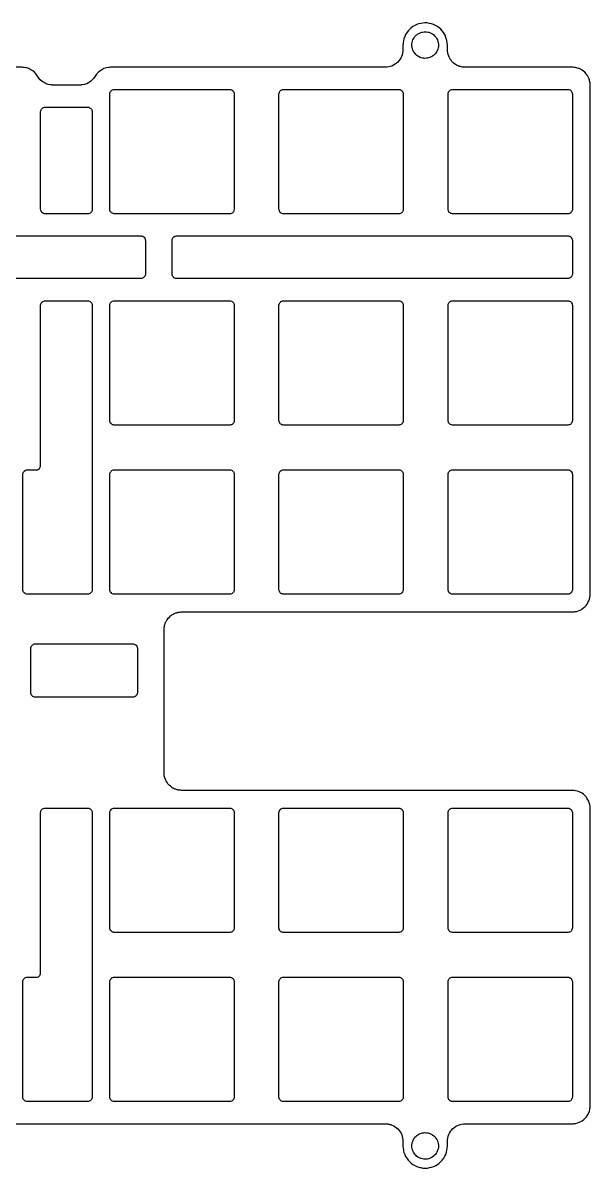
# Model space of a CAD drawing. Extents: x 6 to 353, y 2 to 332.
# Drawn here: x 288.8 to 352.7, y 202.5 to 331.5 of the extents above; entities that cross this region are included whole.
import ezdxf

# ---------------------------------------------------------------- set-up
doc = ezdxf.new("R2010")
doc.units = 0
doc.layers.get('0').update_dxf_attribs({"linetype": 'CONTINUOUS'})

msp = doc.modelspace()

# ---------------------------------------------------------------- linework, layer by layer
for p, q in [((331.99, 330.39), (331.87, 330.18)), ((332.14, 330.59), (331.99, 330.39)), ((332.68, 331.08), (332.47, 330.92)), ((332.89, 331.2), (332.68, 331.08)), ((333.12, 331.31), (332.89, 331.2)), ((333.33, 331.39), (333.12, 331.31)), ((333.12, 330.16), (333.25, 330.25)), ((333.25, 330.25), (333.36, 330.32)), ((333.58, 331.45), (333.33, 331.39)), ((333.36, 330.32), (333.5, 330.39)), ((333.5, 330.39), (333.69, 330.45)), ((333.8, 331.48), (333.58, 331.45)), ((333.69, 330.45), (333.78, 330.47)), ((333.78, 330.47), (333.96, 330.49)), ((334.05, 331.5), (333.8, 331.48)), ((333.96, 330.49), (334.1, 330.5)), ((334.31, 331.49), (334.05, 331.5)), ((334.1, 330.5), (334.22, 330.49)), ((334.22, 330.49), (334.41, 330.46)), ((334.55, 331.45), (334.31, 331.49)), ((334.41, 330.46), (334.5, 330.44)), ((334.5, 330.44), (334.68, 330.37)), ((334.8, 331.39), (334.55, 331.45)), ((334.68, 330.37), (334.81, 330.3)), ((334.81, 330.3), (334.94, 330.22)), ((335.45, 331.08), (335.23, 331.21)), ((335.63, 330.95), (335.45, 331.08)), ((335.83, 330.78), (335.63, 330.95)), ((336, 330.59), (335.83, 330.78)), ((336.14, 330.4), (336, 330.59)), ((336.27, 330.19), (336.14, 330.4)), ((331.62, 329.49), (331.58, 329.24)), ((331.68, 329.72), (331.62, 329.49)), ((331.76, 329.95), (331.68, 329.72)), ((331.87, 330.18), (331.76, 329.95)), ((332.57, 329), (332.58, 329.15)), ((332.58, 328.86), (332.57, 329)), ((332.58, 329.15), (332.6, 329.31)), ((332.6, 329.31), (332.64, 329.44)), ((332.64, 329.44), (332.69, 329.58)), ((332.69, 329.58), (332.75, 329.72)), ((332.75, 329.72), (332.82, 329.83)), ((332.82, 329.83), (332.91, 329.96)), ((332.91, 329.96), (333.06, 330.1)), ((333.06, 330.1), (333.12, 330.16)), ((334.94, 330.22), (335.03, 330.15)), ((335.03, 330.15), (335.13, 330.06)), ((335.13, 330.06), (335.24, 329.94)), ((335.24, 329.94), (335.34, 329.8)), ((335.34, 329.8), (335.39, 329.71)), ((335.39, 329.71), (335.45, 329.58)), ((335.45, 329.58), (335.51, 329.4)), ((335.51, 329.4), (335.54, 329.29)), ((335.54, 329.29), (335.57, 329.09)), ((335.57, 329), (335.56, 328.82)), ((335.57, 329.09), (335.57, 329)), ((336.37, 329.97), (336.27, 330.19)), ((336.45, 329.76), (336.37, 329.97)), ((336.52, 329.51), (336.45, 329.76)), ((336.56, 329.25), (336.52, 329.51)), ((331.41, 327.72), (331.32, 327.54)), ((331.48, 327.9), (331.41, 327.72)), ((331.53, 328.1), (331.48, 327.9)), ((331.56, 328.31), (331.53, 328.1)), ((332.6, 328.73), (332.58, 328.86)), ((332.63, 328.57), (332.6, 328.73)), ((332.68, 328.44), (332.63, 328.57)), ((332.75, 328.29), (332.68, 328.44)), ((332.81, 328.18), (332.75, 328.29)), ((332.89, 328.08), (332.81, 328.18)), ((333.01, 327.94), (332.89, 328.08)), ((333.12, 327.84), (333.01, 327.94)), ((333.25, 327.75), (333.12, 327.84)), ((333.33, 327.7), (333.25, 327.75)), ((333.49, 327.62), (333.33, 327.7)), ((334.73, 327.66), (334.59, 327.6)), ((334.9, 327.75), (334.73, 327.66)), ((335.02, 327.84), (334.9, 327.75)), ((335.13, 327.94), (335.02, 327.84)), ((335.2, 328.01), (335.13, 327.94)), ((335.31, 328.16), (335.2, 328.01)), ((335.39, 328.29), (335.31, 328.16)), ((335.43, 328.37), (335.39, 328.29)), ((335.5, 328.55), (335.43, 328.37)), ((335.54, 328.7), (335.5, 328.55)), ((335.56, 328.82), (335.54, 328.7)), ((336.61, 328.11), (336.58, 328.31)), ((336.65, 327.94), (336.61, 328.11)), ((336.72, 327.74), (336.65, 327.94)), ((289.18, 326.43), (288.9, 326.49)), ((289.43, 326.35), (289.18, 326.43)), ((298.12, 326.43), (297.88, 326.35)), ((298.38, 326.48), (298.12, 326.43)), ((329.96, 326.54), (329.74, 326.51)), ((330.15, 326.59), (329.96, 326.54)), ((330.31, 326.64), (330.15, 326.59)), ((330.5, 326.73), (330.31, 326.64)), ((330.68, 326.84), (330.5, 326.73)), ((330.82, 326.94), (330.68, 326.84)), ((330.98, 327.08), (330.82, 326.94)), ((331.12, 327.23), (330.98, 327.08)), ((331.23, 327.38), (331.12, 327.23)), ((331.32, 327.54), (331.23, 327.38)), ((333.61, 327.58), (333.49, 327.62)), ((333.78, 327.53), (333.61, 327.58)), ((333.92, 327.51), (333.78, 327.53)), ((334.05, 327.5), (333.92, 327.51)), ((334.21, 327.51), (334.05, 327.5)), ((334.32, 327.52), (334.21, 327.51)), ((334.5, 327.56), (334.32, 327.52)), ((334.59, 327.6), (334.5, 327.56)), ((337.28, 326.97), (337.15, 327.09)), ((337.46, 326.84), (337.28, 326.97)), ((337.61, 326.75), (337.46, 326.84)), ((337.8, 326.66), (337.61, 326.75)), ((351.02, 326.46), (350.84, 326.49)), ((351.23, 326.41), (351.02, 326.46)), ((351.42, 326.35), (351.23, 326.41)), ((289.66, 326.23), (289.43, 326.35)), ((289.88, 326.09), (289.66, 326.23)), ((290.05, 325.94), (289.88, 326.09)), ((290.25, 325.72), (290.05, 325.94)), ((290.54, 325.28), (290.25, 325.72)), ((290.71, 325.09), (290.54, 325.28)), ((290.91, 324.91), (290.71, 325.09)), ((296.76, 325.28), (296.57, 325.07)), ((297.05, 325.72), (296.76, 325.28)), ((297.22, 325.91), (297.05, 325.72)), ((297.4, 326.07), (297.22, 325.91)), ((297.64, 326.23), (297.4, 326.07)), ((297.88, 326.35), (297.64, 326.23)), ((351.91, 326.06), (351.75, 326.17)), ((352.04, 325.94), (351.91, 326.06)), ((352.2, 325.76), (352.04, 325.94)), ((352.5, 325.26), (352.39, 325.49)), ((352.57, 325.07), (352.5, 325.26)), ((291.13, 324.77), (290.91, 324.91)), ((291.36, 324.65), (291.13, 324.77)), ((291.61, 324.57), (291.36, 324.65)), ((291.85, 324.52), (291.61, 324.57)), ((295.68, 324.57), (295.44, 324.52)), ((295.94, 324.65), (295.68, 324.57)), ((296.15, 324.76), (295.94, 324.65)), ((296.37, 324.9), (296.15, 324.76)), ((296.57, 325.07), (296.37, 324.9)), ((298.63, 323.78), (298.7, 323.86)), ((298.7, 323.86), (298.78, 323.92)), ((298.78, 323.92), (298.86, 323.96)), ((298.86, 323.96), (298.97, 323.99)), ((298.97, 323.99), (299.06, 324)), ((299.06, 324), (312.07, 324)), ((312.07, 324), (312.15, 323.99)), ((312.15, 323.99), (312.24, 323.96)), ((312.24, 323.96), (312.33, 323.91)), ((312.33, 323.91), (312.42, 323.83)), ((312.42, 323.83), (312.47, 323.76)), ((317.68, 323.78), (317.75, 323.85)), ((317.75, 323.85), (317.82, 323.92)), ((317.82, 323.92), (317.91, 323.96)), ((317.91, 323.96), (318.01, 323.99)), ((331.12, 324), (331.21, 323.99)), ((331.21, 323.99), (331.29, 323.96)), ((331.29, 323.96), (331.38, 323.91)), ((331.38, 323.91), (331.47, 323.83)), ((331.47, 323.83), (331.52, 323.77)), ((336.74, 323.78), (336.8, 323.86)), ((336.8, 323.86), (336.88, 323.92)), ((336.88, 323.92), (336.96, 323.96)), ((336.96, 323.96), (337.07, 323.99)), ((350.17, 324), (350.25, 323.99)), ((350.25, 323.99), (350.35, 323.96)), ((350.35, 323.96), (350.43, 323.91)), ((350.43, 323.91), (350.51, 323.85)), ((350.51, 323.85), (350.57, 323.77)), ((298.55, 323.51), (298.56, 323.6)), ((298.55, 310.5), (298.55, 323.51)), ((298.56, 323.6), (298.59, 323.7)), ((298.59, 323.7), (298.63, 323.78)), ((312.47, 323.76), (312.51, 323.69)), ((312.51, 323.69), (312.54, 323.59)), ((312.54, 323.59), (312.55, 323.49)), ((312.55, 323.49), (312.55, 310.5)), ((317.6, 323.5), (317.61, 323.6)), ((317.61, 323.6), (317.64, 323.7)), ((317.64, 323.7), (317.68, 323.78)), ((331.52, 323.77), (331.56, 323.69)), ((331.56, 323.69), (331.59, 323.59)), ((331.59, 323.59), (331.6, 323.49)), ((331.6, 323.49), (331.6, 310.46)), ((336.65, 323.5), (336.66, 323.6)), ((336.66, 323.6), (336.69, 323.7)), ((336.69, 323.7), (336.74, 323.78)), ((350.57, 323.77), (350.61, 323.69)), ((350.61, 323.69), (350.64, 323.59)), ((350.64, 323.59), (350.65, 323.49)), ((350.65, 323.49), (350.65, 310.46)), ((290.75, 321.51), (290.76, 321.6)), ((290.76, 321.6), (290.8, 321.71)), ((290.8, 321.71), (290.84, 321.78)), ((290.84, 321.78), (290.91, 321.86)), ((290.91, 321.86), (290.99, 321.93)), ((290.99, 321.93), (291.06, 321.96)), ((291.06, 321.96), (291.17, 321.99)), ((291.17, 321.99), (291.26, 322)), ((291.26, 322), (296.07, 322)), ((296.07, 322), (296.16, 321.99)), ((296.16, 321.99), (296.25, 321.95)), ((296.25, 321.95), (296.33, 321.91)), ((296.33, 321.91), (296.4, 321.85)), ((296.4, 321.85), (296.46, 321.78)), ((296.46, 321.78), (296.51, 321.69)), ((296.51, 321.69), (296.54, 321.58)), ((290.79, 310.31), (290.76, 310.42)), ((290.83, 310.22), (290.79, 310.31)), ((290.89, 310.15), (290.83, 310.22)), ((290.97, 310.09), (290.89, 310.15)), ((291.06, 310.04), (290.97, 310.09)), ((291.14, 310.01), (291.06, 310.04)), ((291.25, 310), (291.14, 310.01)), ((296.24, 310.04), (296.13, 310.01)), ((296.32, 310.08), (296.24, 310.04)), ((296.4, 310.15), (296.32, 310.08)), ((296.47, 310.22), (296.4, 310.15)), ((296.51, 310.3), (296.47, 310.22)), ((296.54, 310.4), (296.51, 310.3)), ((296.55, 310.46), (296.54, 310.4)), ((298.56, 310.41), (298.55, 310.5)), ((298.59, 310.31), (298.56, 310.41)), ((298.63, 310.22), (298.59, 310.31)), ((298.68, 310.17), (298.63, 310.22)), ((298.75, 310.1), (298.68, 310.17)), ((298.83, 310.05), (298.75, 310.1)), ((298.93, 310.02), (298.83, 310.05)), ((299.02, 310), (298.93, 310.02)), ((312.04, 310), (299.02, 310)), ((312.14, 310.01), (312.04, 310)), ((312.24, 310.04), (312.14, 310.01)), ((312.33, 310.08), (312.24, 310.04)), ((312.4, 310.14), (312.33, 310.08)), ((312.47, 310.22), (312.4, 310.14)), ((312.5, 310.28), (312.47, 310.22)), ((312.53, 310.38), (312.5, 310.28)), ((312.55, 310.5), (312.53, 310.38)), ((317.64, 310.32), (317.61, 310.42)), ((317.68, 310.23), (317.64, 310.32)), ((317.75, 310.15), (317.68, 310.23)), ((317.82, 310.09), (317.75, 310.15)), ((317.9, 310.04), (317.82, 310.09)), ((318, 310.01), (317.9, 310.04)), ((318.07, 310), (318, 310.01)), ((331.29, 310.04), (331.18, 310.01)), ((331.38, 310.08), (331.29, 310.04)), ((331.45, 310.14), (331.38, 310.08)), ((331.52, 310.22), (331.45, 310.14)), ((331.56, 310.31), (331.52, 310.22)), ((331.59, 310.4), (331.56, 310.31)), ((331.6, 310.46), (331.59, 310.4)), ((336.68, 310.32), (336.66, 310.42)), ((336.73, 310.22), (336.68, 310.32)), ((336.79, 310.15), (336.73, 310.22)), ((336.87, 310.09), (336.79, 310.15)), ((336.96, 310.04), (336.87, 310.09)), ((337.03, 310.02), (336.96, 310.04)), ((337.15, 310), (337.03, 310.02)), ((350.15, 310), (337.15, 310)), ((350.24, 310.01), (350.15, 310)), ((350.33, 310.04), (350.24, 310.01)), ((350.42, 310.08), (350.33, 310.04)), ((350.5, 310.14), (350.42, 310.08)), ((350.56, 310.22), (350.5, 310.14)), ((350.6, 310.29), (350.56, 310.22)), ((350.63, 310.38), (350.6, 310.29)), ((350.65, 310.46), (350.63, 310.38)), ((285.32, 307.5), (302.06, 307.5)), ((302.06, 307.5), (302.16, 307.49)), ((302.16, 307.49), (302.25, 307.46)), ((302.25, 307.46), (302.33, 307.42)), ((302.33, 307.42), (302.41, 307.35)), ((302.41, 307.35), (302.47, 307.27)), ((302.47, 307.27), (302.51, 307.19)), ((302.51, 307.19), (302.54, 307.07)), ((302.54, 307.07), (302.55, 306.97)), ((305.55, 307), (305.56, 307.1)), ((305.56, 307.1), (305.59, 307.19)), ((305.59, 307.19), (305.64, 307.28)), ((305.64, 307.28), (305.7, 307.35)), ((305.7, 307.35), (305.77, 307.42)), ((305.77, 307.42), (305.87, 307.46)), ((305.87, 307.46), (305.96, 307.49)), ((305.96, 307.49), (306.06, 307.5)), ((306.06, 307.5), (350.17, 307.5)), ((350.17, 307.5), (350.25, 307.49)), ((350.25, 307.49), (350.35, 307.46)), ((350.35, 307.46), (350.45, 307.4)), ((350.45, 307.4), (350.51, 307.35)), ((350.51, 307.35), (350.57, 307.28)), ((350.57, 307.28), (350.61, 307.19)), ((350.61, 307.19), (350.64, 307.09)), ((350.64, 307.09), (350.65, 306.97)), ((302.55, 306.97), (302.55, 303.16)), ((305.55, 303.2), (305.55, 307)), ((350.65, 306.97), (350.65, 303.16)), ((302.55, 303.16), (302.54, 303.1)), ((305.56, 303.11), (305.55, 303.2)), ((350.65, 303.16), (350.63, 303.07)), ((302.04, 302.7), (285.23, 302.7)), ((302.14, 302.71), (302.04, 302.7)), ((302.24, 302.74), (302.14, 302.71)), ((302.31, 302.78), (302.24, 302.74)), ((302.39, 302.84), (302.31, 302.78)), ((302.46, 302.92), (302.39, 302.84)), ((302.51, 303.01), (302.46, 302.92)), ((302.54, 303.1), (302.51, 303.01)), ((305.58, 303.04), (305.56, 303.11)), ((305.59, 303.02), (305.58, 303.04)), ((305.64, 302.92), (305.59, 303.02)), ((305.7, 302.85), (305.64, 302.92)), ((305.75, 302.8), (305.7, 302.85)), ((305.85, 302.74), (305.75, 302.8)), ((305.95, 302.71), (305.85, 302.74)), ((306.04, 302.7), (305.95, 302.71)), ((350.15, 302.7), (306.04, 302.7)), ((350.22, 302.71), (350.15, 302.7)), ((350.34, 302.74), (350.22, 302.71)), ((350.41, 302.78), (350.34, 302.74)), ((350.5, 302.85), (350.41, 302.78)), ((350.57, 302.92), (350.5, 302.85)), ((350.6, 302.99), (350.57, 302.92)), ((350.63, 303.07), (350.6, 302.99)), ((290.75, 299.71), (290.76, 299.8)), ((290.75, 281.65), (290.75, 299.71)), ((290.76, 299.8), (290.79, 299.89)), ((290.79, 299.89), (290.85, 299.99)), ((290.85, 299.99), (290.9, 300.06)), ((290.9, 300.06), (290.98, 300.12)), ((290.98, 300.12), (291.06, 300.16)), ((291.06, 300.16), (291.17, 300.19)), ((291.17, 300.19), (291.26, 300.2)), ((291.26, 300.2), (296.09, 300.2)), ((296.09, 300.2), (296.15, 300.19)), ((296.15, 300.19), (296.24, 300.16)), ((296.24, 300.16), (296.33, 300.11)), ((296.33, 300.11), (296.4, 300.05)), ((296.4, 300.05), (296.47, 299.98)), ((296.47, 299.98), (296.51, 299.89)), ((296.51, 299.89), (296.54, 299.79)), ((296.54, 299.79), (296.55, 299.7)), ((296.55, 299.7), (296.55, 267.65)), ((298.55, 299.71), (298.56, 299.8)), ((298.55, 286.7), (298.55, 299.71)), ((298.56, 299.8), (298.59, 299.89)), ((298.59, 299.89), (298.63, 299.98)), ((298.63, 299.98), (298.7, 300.06)), ((298.7, 300.06), (298.78, 300.12)), ((298.78, 300.12), (298.86, 300.16)), ((298.86, 300.16), (298.95, 300.19)), ((298.95, 300.19), (299.06, 300.2)), ((299.06, 300.2), (312.07, 300.2)), ((312.07, 300.2), (312.15, 300.19)), ((312.15, 300.19), (312.25, 300.16)), ((312.25, 300.16), (312.34, 300.11)), ((312.34, 300.11), (312.4, 300.05)), ((312.4, 300.05), (312.47, 299.98)), ((312.47, 299.98), (312.51, 299.89)), ((312.51, 299.89), (312.54, 299.79)), ((317.6, 299.71), (317.61, 299.8)), ((317.6, 286.92), (317.6, 299.71)), ((317.61, 299.8), (317.64, 299.89)), ((317.64, 299.89), (317.69, 299.98)), ((317.69, 299.98), (317.76, 300.06)), ((317.76, 300.06), (317.82, 300.12)), ((317.82, 300.12), (317.91, 300.16)), ((317.91, 300.16), (318.01, 300.19)), ((318.01, 300.19), (318.11, 300.2)), ((318.11, 300.2), (331.12, 300.2)), ((331.12, 300.2), (331.21, 300.19)), ((331.21, 300.19), (331.31, 300.15)), ((331.31, 300.15), (331.38, 300.11)), ((331.38, 300.11), (331.47, 300.04)), ((331.47, 300.04), (331.51, 299.98)), ((331.51, 299.98), (331.56, 299.89)), ((331.56, 299.89), (331.59, 299.79)), ((331.59, 299.79), (331.6, 299.7)), ((331.6, 299.7), (331.6, 286.66)), ((336.65, 299.71), (336.66, 299.8)), ((336.65, 286.7), (336.65, 299.71)), ((336.66, 299.8), (336.69, 299.89)), ((336.69, 299.89), (336.74, 299.98)), ((336.74, 299.98), (336.8, 300.05)), ((336.8, 300.05), (336.87, 300.12)), ((336.87, 300.12), (336.96, 300.16)), ((336.96, 300.16), (337.07, 300.19)), ((350.17, 300.2), (350.25, 300.19)), ((350.25, 300.19), (350.34, 300.16)), ((350.34, 300.16), (350.43, 300.11)), ((350.43, 300.11), (350.5, 300.05)), ((350.5, 300.05), (350.57, 299.97)), ((350.57, 299.97), (350.62, 299.87)), ((350.62, 299.87), (350.64, 299.79)), ((350.64, 299.79), (350.65, 299.7)), ((350.65, 299.7), (350.65, 286.7)), ((298.56, 286.61), (298.55, 286.7)), ((298.59, 286.51), (298.56, 286.61)), ((298.63, 286.42), (298.59, 286.51)), ((298.68, 286.37), (298.63, 286.42)), ((312.46, 286.42), (312.39, 286.34)), ((312.51, 286.5), (312.46, 286.42)), ((312.54, 286.6), (312.51, 286.5)), ((312.55, 286.7), (312.54, 286.6)), ((317.6, 286.7), (317.6, 286.92)), ((317.61, 286.61), (317.6, 286.7)), ((317.64, 286.51), (317.61, 286.61)), ((317.68, 286.43), (317.64, 286.51)), ((317.75, 286.35), (317.68, 286.43)), ((331.5, 286.41), (331.44, 286.34)), ((331.56, 286.51), (331.5, 286.41)), ((331.59, 286.6), (331.56, 286.51)), ((331.6, 286.66), (331.59, 286.6)), ((336.66, 286.61), (336.65, 286.7)), ((336.68, 286.52), (336.66, 286.61)), ((336.73, 286.43), (336.68, 286.52)), ((336.79, 286.36), (336.73, 286.43)), ((350.56, 286.42), (350.49, 286.34)), ((350.6, 286.49), (350.56, 286.42)), ((350.64, 286.6), (350.6, 286.49)), ((350.65, 286.7), (350.64, 286.6)), ((298.77, 286.29), (298.68, 286.37)), ((298.85, 286.24), (298.77, 286.29)), ((298.95, 286.21), (298.85, 286.24)), ((299.05, 286.2), (298.95, 286.21)), ((312.05, 286.2), (299.05, 286.2)), ((312.14, 286.21), (312.05, 286.2)), ((312.24, 286.24), (312.14, 286.21)), ((312.33, 286.28), (312.24, 286.24)), ((312.39, 286.34), (312.33, 286.28)), ((317.82, 286.29), (317.75, 286.35)), ((317.91, 286.24), (317.82, 286.29)), ((318, 286.21), (317.91, 286.24)), ((318.07, 286.2), (318, 286.21)), ((331.1, 286.2), (318.07, 286.2)), ((331.19, 286.21), (331.1, 286.2)), ((331.29, 286.24), (331.19, 286.21)), ((331.37, 286.28), (331.29, 286.24)), ((331.44, 286.34), (331.37, 286.28)), ((336.86, 286.3), (336.79, 286.36)), ((336.94, 286.25), (336.86, 286.3)), ((337.05, 286.21), (336.94, 286.25)), ((337.15, 286.2), (337.05, 286.21)), ((350.15, 286.2), (337.15, 286.2)), ((350.25, 286.21), (350.15, 286.2)), ((350.34, 286.24), (350.25, 286.21)), ((350.43, 286.28), (350.34, 286.24)), ((350.49, 286.34), (350.43, 286.28)), ((290.4, 281.17), (290.51, 281.23)), ((290.51, 281.23), (290.61, 281.3)), ((290.61, 281.3), (290.67, 281.37)), ((290.67, 281.37), (290.71, 281.46)), ((290.71, 281.46), (290.74, 281.55)), ((290.74, 281.55), (290.75, 281.65)), ((288.75, 280.66), (288.76, 280.75)), ((288.75, 267.65), (288.75, 280.66)), ((288.76, 280.75), (288.79, 280.85)), ((288.79, 280.85), (288.84, 280.93)), ((288.84, 280.93), (288.91, 281.02)), ((288.91, 281.02), (289.05, 281.11)), ((289.05, 281.11), (289.15, 281.14)), ((290.31, 281.15), (290.4, 281.17)), ((298.55, 280.66), (298.56, 280.75)), ((298.55, 267.65), (298.55, 280.66)), ((298.56, 280.75), (298.59, 280.84)), ((298.59, 280.84), (298.64, 280.93)), ((298.64, 280.93), (298.7, 281.01)), ((298.7, 281.01), (298.78, 281.07)), ((298.78, 281.07), (298.86, 281.11)), ((298.86, 281.11), (298.96, 281.14)), ((298.96, 281.14), (299.06, 281.15)), ((299.06, 281.15), (312.07, 281.15)), ((312.07, 281.15), (312.15, 281.14)), ((312.15, 281.14), (312.25, 281.11)), ((312.25, 281.11), (312.33, 281.07)), ((312.33, 281.07), (312.4, 281)), ((312.4, 281), (312.47, 280.92)), ((312.47, 280.92), (312.51, 280.84)), ((312.51, 280.84), (312.54, 280.75)), ((312.54, 280.75), (312.55, 280.65)), ((312.55, 280.65), (312.55, 267.65)), ((317.6, 280.66), (317.61, 280.75)), ((317.6, 267.65), (317.6, 280.66)), ((317.61, 280.75), (317.64, 280.84)), ((317.64, 280.84), (317.69, 280.93)), ((317.69, 280.93), (317.75, 281.01)), ((317.75, 281.01), (317.84, 281.07)), ((317.84, 281.07), (317.91, 281.11)), ((317.91, 281.11), (318.01, 281.14)), ((331.12, 281.15), (331.21, 281.14)), ((331.21, 281.14), (331.31, 281.1)), ((331.31, 281.1), (331.39, 281.06)), ((331.39, 281.06), (331.45, 281)), ((331.45, 281), (331.51, 280.93)), ((331.51, 280.93), (331.56, 280.84)), ((331.56, 280.84), (331.59, 280.74)), ((331.59, 280.74), (331.6, 280.64)), ((331.6, 280.64), (331.6, 267.61)), ((336.65, 280.66), (336.66, 280.75)), ((336.65, 267.65), (336.65, 280.66)), ((336.66, 280.75), (336.69, 280.85)), ((336.69, 280.85), (336.73, 280.93)), ((336.73, 280.93), (336.81, 281.01)), ((336.81, 281.01), (336.88, 281.07)), ((336.88, 281.07), (336.97, 281.12)), ((336.97, 281.12), (337.07, 281.14)), ((350.17, 281.15), (350.25, 281.14)), ((350.25, 281.14), (350.34, 281.11)), ((350.34, 281.11), (350.43, 281.06)), ((350.43, 281.06), (350.5, 281)), ((350.5, 281), (350.57, 280.93)), ((350.57, 280.93), (350.62, 280.83)), ((350.62, 280.83), (350.64, 280.75)), ((288.76, 267.56), (288.75, 267.65)), ((288.79, 267.46), (288.76, 267.56)), ((288.83, 267.38), (288.79, 267.46)), ((288.89, 267.3), (288.83, 267.38)), ((289.01, 267.21), (288.89, 267.3)), ((289.06, 267.19), (289.01, 267.21)), ((289.14, 267.16), (289.06, 267.19)), ((289.25, 267.15), (289.14, 267.16)), ((296.23, 267.18), (296.15, 267.16)), ((296.32, 267.23), (296.23, 267.18)), ((296.4, 267.3), (296.32, 267.23)), ((296.47, 267.37), (296.4, 267.3)), ((296.51, 267.46), (296.47, 267.37)), ((296.54, 267.54), (296.51, 267.46)), ((296.55, 267.65), (296.54, 267.54)), ((298.56, 267.56), (298.55, 267.65)), ((298.59, 267.46), (298.56, 267.56)), ((298.63, 267.37), (298.59, 267.46)), ((298.68, 267.32), (298.63, 267.37)), ((298.77, 267.24), (298.68, 267.32)), ((298.86, 267.19), (298.77, 267.24)), ((298.95, 267.16), (298.86, 267.19)), ((299.02, 267.15), (298.95, 267.16)), ((312.05, 267.15), (299.02, 267.15)), ((312.15, 267.16), (312.05, 267.15)), ((312.24, 267.19), (312.15, 267.16)), ((312.33, 267.23), (312.24, 267.19)), ((312.4, 267.29), (312.33, 267.23)), ((312.47, 267.37), (312.4, 267.29)), ((312.51, 267.46), (312.47, 267.37)), ((312.54, 267.55), (312.51, 267.46)), ((312.55, 267.65), (312.54, 267.55)), ((317.61, 267.56), (317.6, 267.65)), ((317.64, 267.47), (317.61, 267.56)), ((317.68, 267.38), (317.64, 267.47)), ((317.74, 267.3), (317.68, 267.38)), ((317.82, 267.24), (317.74, 267.3)), ((317.9, 267.19), (317.82, 267.24)), ((317.99, 267.17), (317.9, 267.19)), ((318.06, 267.15), (317.99, 267.17)), ((331.29, 267.19), (331.19, 267.16)), ((331.37, 267.23), (331.29, 267.19)), ((331.45, 267.29), (331.37, 267.23)), ((331.53, 267.4), (331.45, 267.29)), ((331.59, 267.55), (331.53, 267.4)), ((331.6, 267.61), (331.59, 267.55)), ((336.66, 267.56), (336.65, 267.65)), ((336.68, 267.47), (336.66, 267.56)), ((336.73, 267.37), (336.68, 267.47)), ((336.79, 267.3), (336.73, 267.37)), ((336.87, 267.24), (336.79, 267.3)), ((336.96, 267.19), (336.87, 267.24)), ((337.04, 267.16), (336.96, 267.19)), ((337.15, 267.15), (337.04, 267.16)), ((350.15, 267.15), (337.15, 267.15)), ((350.24, 267.16), (350.15, 267.15)), ((350.34, 267.19), (350.24, 267.16)), ((350.42, 267.23), (350.34, 267.19)), ((350.5, 267.3), (350.42, 267.23)), ((350.56, 267.37), (350.5, 267.3)), ((350.6, 267.44), (350.56, 267.37)), ((350.63, 267.53), (350.6, 267.44)), ((350.65, 267.65), (350.63, 267.53)), ((351.94, 265.63), (352.07, 265.74)), ((352.07, 265.74), (352.2, 265.89)), ((352.2, 265.89), (352.31, 266.04)), ((352.31, 266.04), (352.41, 266.21)), ((352.41, 266.21), (352.5, 266.39)), ((352.5, 266.39), (352.57, 266.59)), ((352.57, 266.59), (352.61, 266.76)), ((352.61, 266.76), (352.64, 266.96)), ((305, 264.27), (305.13, 264.45)), ((305.13, 264.45), (305.25, 264.57)), ((305.25, 264.57), (305.39, 264.7)), ((351.22, 265.23), (351.43, 265.31)), ((351.76, 265.48), (351.94, 265.63)), ((304.66, 263.35), (304.69, 263.53)), ((289.65, 261.05), (289.66, 261.15)), ((289.66, 261.15), (289.69, 261.24)), ((289.69, 261.24), (289.74, 261.33)), ((289.74, 261.33), (289.81, 261.41)), ((289.81, 261.41), (289.87, 261.46)), ((289.87, 261.46), (289.96, 261.51)), ((289.96, 261.51), (290.07, 261.54)), ((290.07, 261.54), (290.16, 261.55)), ((290.16, 261.55), (301.16, 261.55)), ((301.16, 261.55), (301.27, 261.53)), ((301.27, 261.53), (301.34, 261.51)), ((301.34, 261.51), (301.43, 261.46)), ((301.43, 261.46), (301.52, 261.39)), ((301.52, 261.39), (301.57, 261.31)), ((301.57, 261.31), (301.62, 261.22)), ((301.62, 261.22), (301.64, 261.14)), ((289.68, 255.88), (289.66, 255.95)), ((289.72, 255.79), (289.68, 255.88)), ((289.79, 255.7), (289.72, 255.79)), ((289.87, 255.64), (289.79, 255.7)), ((289.94, 255.6), (289.87, 255.64)), ((290.05, 255.56), (289.94, 255.6)), ((290.12, 255.55), (290.05, 255.56)), ((301.34, 255.59), (301.24, 255.56)), ((301.41, 255.63), (301.34, 255.59)), ((301.5, 255.69), (301.41, 255.63)), ((301.56, 255.77), (301.5, 255.69)), ((301.61, 255.86), (301.56, 255.77)), ((301.63, 255.93), (301.61, 255.86)), ((301.65, 256.05), (301.63, 255.93)), ((304.68, 246.69), (304.66, 246.86)), ((304.74, 246.47), (304.68, 246.69)), ((304.8, 246.29), (304.74, 246.47)), ((304.88, 246.12), (304.8, 246.29)), ((304.99, 245.94), (304.88, 246.12)), ((305.09, 245.8), (304.99, 245.94)), ((305.23, 245.64), (305.09, 245.8)), ((305.38, 245.51), (305.23, 245.64)), ((351.02, 245.01), (350.84, 245.04)), ((351.23, 244.96), (351.02, 245.01)), ((351.42, 244.9), (351.23, 244.96)), ((351.91, 244.61), (351.75, 244.72)), ((352.06, 244.47), (351.91, 244.61)), ((352.2, 244.32), (352.06, 244.47)), ((352.3, 244.18), (352.2, 244.32)), ((352.41, 244), (352.3, 244.18)), ((352.49, 243.83), (352.41, 244)), ((352.56, 243.64), (352.49, 243.83)), ((290.75, 242.56), (290.76, 242.65)), ((290.75, 224.5), (290.75, 242.56)), ((290.76, 242.65), (290.82, 242.81)), ((290.82, 242.81), (290.9, 242.91)), ((290.9, 242.91), (290.97, 242.97)), ((290.97, 242.97), (291.06, 243.01)), ((291.06, 243.01), (291.17, 243.04)), ((291.17, 243.04), (291.26, 243.05)), ((291.26, 243.05), (296.09, 243.05)), ((296.09, 243.05), (296.16, 243.04)), ((296.16, 243.04), (296.26, 243)), ((296.26, 243), (296.34, 242.96)), ((296.34, 242.96), (296.41, 242.9)), ((296.41, 242.9), (296.47, 242.82)), ((296.47, 242.82), (296.52, 242.7)), ((296.52, 242.7), (296.54, 242.64)), ((298.55, 242.56), (298.56, 242.65)), ((298.55, 229.55), (298.55, 242.56)), ((298.56, 242.65), (298.59, 242.75)), ((298.59, 242.75), (298.64, 242.83)), ((298.64, 242.83), (298.72, 242.92)), ((298.72, 242.92), (298.78, 242.97)), ((298.78, 242.97), (298.87, 243.02)), ((298.87, 243.02), (298.95, 243.04)), ((298.95, 243.04), (299.06, 243.05)), ((299.06, 243.05), (312.07, 243.05)), ((312.07, 243.05), (312.16, 243.04)), ((312.16, 243.04), (312.26, 243)), ((312.26, 243), (312.33, 242.96)), ((312.33, 242.96), (312.41, 242.9)), ((312.41, 242.9), (312.48, 242.81)), ((312.48, 242.81), (312.54, 242.65)), ((312.54, 242.65), (312.55, 242.55)), ((312.55, 242.55), (312.55, 229.55)), ((317.6, 242.56), (317.61, 242.65)), ((317.6, 229.55), (317.6, 242.56)), ((317.61, 242.65), (317.64, 242.75)), ((317.64, 242.75), (317.7, 242.84)), ((317.7, 242.84), (317.76, 242.91)), ((317.76, 242.91), (317.82, 242.97)), ((317.82, 242.97), (317.92, 243.02)), ((317.92, 243.02), (318, 243.04)), ((318, 243.04), (318.11, 243.05)), ((318.11, 243.05), (331.11, 243.05)), ((331.11, 243.05), (331.21, 243.04)), ((331.21, 243.04), (331.29, 243.01)), ((331.29, 243.01), (331.38, 242.96)), ((331.38, 242.96), (331.46, 242.9)), ((331.46, 242.9), (331.52, 242.82)), ((331.52, 242.82), (331.58, 242.67)), ((331.58, 242.67), (331.6, 242.52)), ((331.6, 242.52), (331.6, 229.51)), ((336.65, 242.56), (336.66, 242.65)), ((336.65, 229.55), (336.65, 242.56)), ((336.66, 242.65), (336.69, 242.74)), ((336.69, 242.74), (336.74, 242.83)), ((336.74, 242.83), (336.81, 242.91)), ((336.81, 242.91), (336.88, 242.97)), ((336.88, 242.97), (336.96, 243.01)), ((336.96, 243.01), (337.06, 243.04)), ((350.17, 243.05), (350.25, 243.04)), ((350.25, 243.04), (350.34, 243.01)), ((350.34, 243.01), (350.44, 242.95)), ((350.44, 242.95), (350.51, 242.9)), ((350.51, 242.9), (350.57, 242.82)), ((350.57, 242.82), (350.61, 242.73)), ((350.61, 242.73), (350.64, 242.64)), ((350.64, 242.64), (350.65, 242.55)), ((350.65, 242.55), (350.65, 229.55)), ((352.61, 243.44), (352.56, 243.64)), ((352.64, 243.25), (352.61, 243.44)), ((298.56, 229.46), (298.55, 229.55)), ((298.59, 229.36), (298.56, 229.46)), ((298.63, 229.27), (298.59, 229.36)), ((298.68, 229.22), (298.63, 229.27)), ((298.77, 229.14), (298.68, 229.22)), ((298.86, 229.09), (298.77, 229.14)), ((298.95, 229.06), (298.86, 229.09)), ((299.02, 229.05), (298.95, 229.06)), ((312.24, 229.09), (312.14, 229.06)), ((312.31, 229.13), (312.24, 229.09)), ((312.4, 229.19), (312.31, 229.13)), ((312.46, 229.27), (312.4, 229.19)), ((312.51, 229.35), (312.46, 229.27)), ((312.54, 229.45), (312.51, 229.35)), ((312.55, 229.55), (312.54, 229.45)), ((317.61, 229.45), (317.6, 229.55)), ((317.63, 229.38), (317.61, 229.45)), ((317.68, 229.28), (317.63, 229.38)), ((317.75, 229.2), (317.68, 229.28)), ((317.82, 229.13), (317.75, 229.2)), ((317.91, 229.09), (317.82, 229.13)), ((318, 229.06), (317.91, 229.09)), ((318.07, 229.05), (318, 229.06)), ((331.1, 229.05), (318.07, 229.05)), ((331.17, 229.06), (331.1, 229.05)), ((331.27, 229.08), (331.17, 229.06)), ((331.38, 229.13), (331.27, 229.08)), ((331.45, 229.19), (331.38, 229.13)), ((331.51, 229.27), (331.45, 229.19)), ((331.56, 229.35), (331.51, 229.27)), ((331.59, 229.45), (331.56, 229.35)), ((331.6, 229.51), (331.59, 229.45)), ((336.66, 229.46), (336.65, 229.55)), ((336.68, 229.37), (336.66, 229.46)), ((336.73, 229.27), (336.68, 229.37)), ((336.8, 229.2), (336.73, 229.27)), ((336.87, 229.13), (336.8, 229.2)), ((336.96, 229.09), (336.87, 229.13)), ((337.04, 229.06), (336.96, 229.09)), ((337.15, 229.05), (337.04, 229.06)), ((350.15, 229.05), (337.15, 229.05)), ((350.24, 229.06), (350.15, 229.05)), ((350.34, 229.09), (350.24, 229.06)), ((350.43, 229.13), (350.34, 229.09)), ((350.5, 229.2), (350.43, 229.13)), ((350.56, 229.27), (350.5, 229.2)), ((350.6, 229.34), (350.56, 229.27)), ((350.64, 229.44), (350.6, 229.34)), ((350.65, 229.55), (350.64, 229.44)), ((290.73, 224.38), (290.75, 224.5)), ((288.75, 223.51), (288.76, 223.6)), ((288.76, 223.6), (288.79, 223.69)), ((288.79, 223.69), (288.84, 223.78)), ((288.84, 223.78), (288.91, 223.86)), ((288.91, 223.86), (288.98, 223.92)), ((288.98, 223.92), (289.06, 223.96)), ((289.06, 223.96), (289.15, 223.99)), ((290.31, 224), (290.4, 224.02)), ((290.4, 224.02), (290.5, 224.06)), ((290.5, 224.06), (290.57, 224.11)), ((290.57, 224.11), (290.64, 224.18)), ((290.64, 224.18), (290.69, 224.26)), ((290.69, 224.26), (290.73, 224.38)), ((298.55, 223.51), (298.56, 223.6)), ((298.56, 223.6), (298.59, 223.7)), ((298.59, 223.7), (298.65, 223.8)), ((298.65, 223.8), (298.72, 223.87)), ((298.72, 223.87), (298.78, 223.92)), ((298.78, 223.92), (298.87, 223.97)), ((298.87, 223.97), (298.95, 223.99)), ((298.95, 223.99), (299.06, 224)), ((299.06, 224), (312.06, 224)), ((312.06, 224), (312.15, 223.99)), ((312.15, 223.99), (312.24, 223.96)), ((312.24, 223.96), (312.35, 223.9)), ((312.35, 223.9), (312.42, 223.83)), ((312.42, 223.83), (312.47, 223.78)), ((312.47, 223.78), (312.51, 223.68)), ((312.51, 223.68), (312.54, 223.59)), ((312.54, 223.59), (312.55, 223.5)), ((312.55, 223.5), (312.55, 210.49)), ((317.6, 223.51), (317.61, 223.6)), ((317.61, 223.6), (317.64, 223.7)), ((317.64, 223.7), (317.7, 223.79)), ((317.7, 223.79), (317.76, 223.86)), ((317.76, 223.86), (317.82, 223.92)), ((317.82, 223.92), (317.92, 223.97)), ((317.92, 223.97), (318, 223.99)), ((318, 223.99), (318.11, 224)), ((318.11, 224), (331.12, 224)), ((331.12, 224), (331.21, 223.99)), ((331.21, 223.99), (331.29, 223.96)), ((331.29, 223.96), (331.38, 223.92)), ((331.38, 223.92), (331.45, 223.85)), ((331.45, 223.85), (331.52, 223.78)), ((331.52, 223.78), (331.56, 223.69)), ((331.56, 223.69), (331.59, 223.6)), ((331.59, 223.6), (331.6, 223.5)), ((331.6, 223.5), (331.6, 210.46)), ((336.65, 223.5), (336.66, 223.61)), ((336.66, 223.61), (336.69, 223.69)), ((336.69, 223.69), (336.74, 223.78)), ((336.74, 223.78), (336.8, 223.85)), ((336.8, 223.85), (336.89, 223.92)), ((336.89, 223.92), (336.96, 223.96)), ((336.96, 223.96), (337.07, 223.99)), ((350.17, 224), (350.25, 223.99)), ((350.25, 223.99), (350.34, 223.96)), ((350.34, 223.96), (350.43, 223.91)), ((350.43, 223.91), (350.51, 223.85)), ((350.51, 223.85), (350.57, 223.77)), ((350.57, 223.77), (350.61, 223.68)), ((350.61, 223.68), (350.64, 223.59)), ((350.64, 223.59), (350.65, 223.5)), ((350.65, 223.5), (350.65, 210.49)), ((288.79, 210.32), (288.76, 210.4)), ((288.83, 210.23), (288.79, 210.32)), ((296.51, 210.31), (296.46, 210.22)), ((296.54, 210.4), (296.51, 210.31)), ((296.55, 210.49), (296.54, 210.4)), ((298.59, 210.31), (298.56, 210.4)), ((298.63, 210.23), (298.59, 210.31)), ((312.51, 210.31), (312.46, 210.22)), ((312.54, 210.4), (312.51, 210.31)), ((312.55, 210.49), (312.54, 210.4)), ((317.63, 210.32), (317.61, 210.4)), ((317.68, 210.23), (317.63, 210.32)), ((331.56, 210.3), (331.51, 210.22)), ((331.59, 210.4), (331.56, 210.3)), ((331.6, 210.46), (331.59, 210.4)), ((336.68, 210.32), (336.66, 210.41)), ((336.73, 210.23), (336.68, 210.32)), ((350.6, 210.29), (350.56, 210.22)), ((350.64, 210.4), (350.6, 210.29)), ((350.65, 210.49), (350.64, 210.4)), ((288.88, 210.16), (288.83, 210.23)), ((288.97, 210.09), (288.88, 210.16)), ((289.06, 210.04), (288.97, 210.09)), ((289.15, 210.01), (289.06, 210.04)), ((289.25, 210), (289.15, 210.01)), ((296.04, 210), (289.25, 210)), ((296.14, 210.01), (296.04, 210)), ((296.23, 210.04), (296.14, 210.01)), ((296.32, 210.08), (296.23, 210.04)), ((296.4, 210.14), (296.32, 210.08)), ((296.46, 210.22), (296.4, 210.14)), ((298.68, 210.17), (298.63, 210.23)), ((298.76, 210.09), (298.68, 210.17)), ((298.85, 210.04), (298.76, 210.09)), ((298.95, 210.01), (298.85, 210.04)), ((299.05, 210), (298.95, 210.01)), ((312.24, 210.04), (312.14, 210.01)), ((312.32, 210.08), (312.24, 210.04)), ((312.4, 210.14), (312.32, 210.08)), ((312.46, 210.22), (312.4, 210.14)), ((317.73, 210.16), (317.68, 210.23)), ((317.82, 210.08), (317.73, 210.16)), ((317.9, 210.04), (317.82, 210.08)), ((317.99, 210.01), (317.9, 210.04)), ((318.06, 210), (317.99, 210.01)), ((331.28, 210.04), (331.19, 210.01)), ((331.37, 210.08), (331.28, 210.04)), ((331.44, 210.14), (331.37, 210.08)), ((331.51, 210.22), (331.44, 210.14)), ((336.78, 210.16), (336.73, 210.23)), ((336.87, 210.09), (336.78, 210.16)), ((336.96, 210.04), (336.87, 210.09)), ((337.05, 210.01), (336.96, 210.04)), ((337.12, 210), (337.05, 210.01)), ((350.15, 210), (337.12, 210)), ((350.24, 210.01), (350.15, 210)), ((350.34, 210.04), (350.24, 210.01)), ((350.43, 210.08), (350.34, 210.04)), ((350.5, 210.15), (350.43, 210.08)), ((350.56, 210.22), (350.5, 210.15)), ((352.57, 208.92), (352.62, 209.13)), ((351.42, 207.66), (351.61, 207.75)), ((351.61, 207.75), (351.76, 207.84)), ((351.76, 207.84), (351.94, 207.97)), ((351.94, 207.97), (352.06, 208.09)), ((352.06, 208.09), (352.2, 208.24)), ((352.2, 208.24), (352.31, 208.39)), ((352.31, 208.39), (352.42, 208.58)), ((352.42, 208.58), (352.5, 208.74)), ((352.5, 208.74), (352.57, 208.92)), ((330.35, 207.34), (330.53, 207.25)), ((330.53, 207.25), (330.68, 207.16)), ((330.68, 207.16), (330.84, 207.04)), ((330.84, 207.04), (330.98, 206.91)), ((330.98, 206.91), (331.15, 206.73)), ((331.15, 206.73), (331.24, 206.59)), ((331.24, 206.59), (331.35, 206.42)), ((331.35, 206.42), (331.43, 206.24)), ((333.5, 206.39), (333.67, 206.44)), ((333.67, 206.44), (333.78, 206.47)), ((333.78, 206.47), (333.96, 206.49)), ((333.96, 206.49), (334.07, 206.5)), ((334.07, 206.5), (334.22, 206.49)), ((334.22, 206.49), (334.4, 206.46)), ((334.4, 206.46), (334.51, 206.43)), ((334.51, 206.43), (334.68, 206.37)), ((336.72, 206.27), (336.81, 206.44)), ((336.81, 206.44), (336.91, 206.61)), ((336.91, 206.61), (337.04, 206.78)), ((337.04, 206.78), (337.16, 206.92)), ((337.16, 206.92), (337.31, 207.05)), ((337.31, 207.05), (337.47, 207.17)), ((337.47, 207.17), (337.63, 207.26)), ((337.63, 207.26), (337.81, 207.35)), ((337.81, 207.35), (338.01, 207.42)), ((338.01, 207.42), (338.18, 207.46)), ((338.18, 207.46), (338.38, 207.49)), ((351.04, 207.54), (351.23, 207.59)), ((351.23, 207.59), (351.42, 207.66)), ((331.43, 206.24), (331.49, 206.06)), ((331.49, 206.06), (331.53, 205.89)), ((331.53, 205.89), (331.56, 205.68)), ((332.57, 205.01), (332.58, 205.19)), ((332.58, 205.19), (332.6, 205.29)), ((332.6, 205.29), (332.64, 205.46)), ((332.64, 205.46), (332.7, 205.6)), ((332.7, 205.6), (332.76, 205.73)), ((332.76, 205.73), (332.82, 205.83)), ((332.82, 205.83), (332.92, 205.97)), ((332.92, 205.97), (333.04, 206.09)), ((333.04, 206.09), (333.13, 206.16)), ((333.13, 206.16), (333.25, 206.25)), ((333.25, 206.25), (333.36, 206.32)), ((333.36, 206.32), (333.5, 206.39)), ((334.68, 206.37), (334.77, 206.32)), ((334.77, 206.32), (334.9, 206.25)), ((334.9, 206.25), (335.03, 206.15)), ((335.03, 206.15), (335.14, 206.05)), ((335.14, 206.05), (335.25, 205.92)), ((335.25, 205.92), (335.32, 205.83)), ((335.32, 205.83), (335.39, 205.71)), ((335.39, 205.71), (335.46, 205.56)), ((335.46, 205.56), (335.51, 205.42)), ((335.51, 205.42), (335.54, 205.28)), ((335.54, 205.28), (335.56, 205.1)), ((336.58, 205.7), (336.61, 205.89)), ((336.61, 205.89), (336.66, 206.09)), ((336.66, 206.09), (336.72, 206.27)), ((331.58, 204.76), (331.62, 204.5)), ((331.62, 204.5), (331.68, 204.27)), ((331.68, 204.27), (331.76, 204.04)), ((331.76, 204.04), (331.87, 203.82)), ((331.87, 203.82), (331.99, 203.61)), ((332.58, 204.86), (332.57, 205.01)), ((332.6, 204.72), (332.58, 204.86)), ((332.64, 204.56), (332.6, 204.72)), ((332.68, 204.43), (332.64, 204.56)), ((332.74, 204.3), (332.68, 204.43)), ((332.82, 204.17), (332.74, 204.3)), ((332.89, 204.08), (332.82, 204.17)), ((333.01, 203.94), (332.89, 204.08)), ((333.09, 203.86), (333.01, 203.94)), ((333.25, 203.75), (333.09, 203.86)), ((335.01, 203.84), (334.86, 203.73)), ((335.13, 203.94), (335.01, 203.84)), ((335.22, 204.04), (335.13, 203.94)), ((335.31, 204.16), (335.22, 204.04)), ((335.39, 204.29), (335.31, 204.16)), ((335.44, 204.39), (335.39, 204.29)), ((335.5, 204.56), (335.44, 204.39)), ((335.53, 204.66), (335.5, 204.56)), ((335.56, 204.83), (335.53, 204.66)), ((335.56, 205.1), (335.57, 204.99)), ((335.57, 204.99), (335.56, 204.83)), ((336.16, 203.62), (336.28, 203.84)), ((336.28, 203.84), (336.38, 204.05)), ((336.38, 204.05), (336.47, 204.29)), ((336.47, 204.29), (336.52, 204.51)), ((336.52, 204.51), (336.56, 204.76)), ((331.99, 203.61), (332.14, 203.41)), ((332.14, 203.41), (332.3, 203.23)), ((332.3, 203.23), (332.49, 203.06)), ((332.49, 203.06), (332.68, 202.92)), ((332.68, 202.92), (332.89, 202.79)), ((332.89, 202.79), (333.12, 202.69)), ((333.12, 202.69), (333.36, 202.6)), ((333.33, 203.7), (333.25, 203.75)), ((333.49, 203.62), (333.33, 203.7)), ((333.58, 203.58), (333.49, 203.62)), ((333.78, 203.53), (333.58, 203.58)), ((333.92, 203.51), (333.78, 203.53)), ((334.05, 203.5), (333.92, 203.51)), ((334.21, 203.51), (334.05, 203.5)), ((334.32, 203.52), (334.21, 203.51)), ((334.5, 203.56), (334.32, 203.52)), ((334.32, 202.51), (334.56, 202.55)), ((334.62, 203.61), (334.5, 203.56)), ((334.56, 202.55), (334.8, 202.61)), ((334.77, 203.68), (334.62, 203.61)), ((334.86, 203.73), (334.77, 203.68)), ((334.8, 202.61), (335.03, 202.69)), ((335.03, 202.69), (335.26, 202.8)), ((335.26, 202.8), (335.46, 202.92)), ((335.46, 202.92), (335.66, 203.07)), ((335.66, 203.07), (335.84, 203.24)), ((335.84, 203.24), (336, 203.41)), ((336, 203.41), (336.16, 203.62)), ((333.82, 202.51), (334.1, 202.5)), ((334.1, 202.5), (334.32, 202.51))]:
    msp.add_line(p, q)
for points in [[(332.47, 330.92), (332.38, 330.84), (332.3, 330.76), (332.22, 330.68), (332.14, 330.59)], [(335.23, 331.21), (335.13, 331.26), (335.02, 331.31), (334.91, 331.35), (334.8, 331.39)], [(331.58, 329.24), (331.57, 329.01), (331.56, 328.77), (331.56, 328.54), (331.56, 328.31)], [(336.58, 328.31), (336.58, 328.54), (336.58, 328.78), (336.57, 329.02), (336.56, 329.25)], [(337.15, 327.09), (337.09, 327.16), (337.02, 327.23), (336.98, 327.29), (336.94, 327.34), (336.9, 327.4), (336.87, 327.45), (336.83, 327.51), (336.8, 327.57), (336.76, 327.65), (336.72, 327.74)], [(288.9, 326.49), (288.78, 326.49), (288.66, 326.5), (288.54, 326.5), (288.41, 326.5), (288.29, 326.5), (287.92, 326.5), (285.43, 326.5), (281.37, 326.5), (240.81, 326.5), (239.79, 326.5), (239.62, 326.5), (239.45, 326.5), (239.36, 326.5), (239.28, 326.5), (239.19, 326.51), (239.11, 326.51)], [(329.74, 326.51), (329.61, 326.5), (329.47, 326.5), (329.23, 326.5), (328.98, 326.5), (328.74, 326.5), (328.26, 326.5), (325.1, 326.5), (299.87, 326.5), (299.27, 326.5), (299.03, 326.5), (298.9, 326.5), (298.77, 326.5), (298.63, 326.5), (298.51, 326.49), (298.38, 326.48)], [(338.36, 326.51), (338.27, 326.52), (338.18, 326.54), (338.11, 326.55), (338.05, 326.57), (337.99, 326.59), (337.92, 326.61), (337.86, 326.63), (337.8, 326.66)], [(350.84, 326.49), (350.7, 326.5), (350.56, 326.5), (350.42, 326.5), (350.28, 326.5), (350, 326.5), (349.72, 326.5), (349.16, 326.5), (341, 326.5), (340.12, 326.5), (339.68, 326.5), (339.25, 326.5), (338.81, 326.5), (338.58, 326.51), (338.36, 326.51)], [(351.75, 326.17), (351.67, 326.22), (351.59, 326.27), (351.51, 326.31), (351.42, 326.35)], [(352.39, 325.49), (352.35, 325.56), (352.3, 325.63), (352.25, 325.7), (352.2, 325.76)], [(295.44, 324.52), (295.3, 324.51), (295.24, 324.5), (295.17, 324.5), (295.06, 324.5), (294.95, 324.5), (294.83, 324.5), (294.46, 324.5), (292.84, 324.5), (292.47, 324.5), (292.34, 324.5), (292.24, 324.5), (292.13, 324.5), (292.06, 324.5), (291.99, 324.51), (291.85, 324.52)], [(318.01, 323.99), (318.09, 324), (318.17, 324), (318.25, 324), (318.33, 324), (318.54, 324), (318.76, 324), (318.91, 324), (319.07, 324), (319.69, 324), (320.31, 324), (320.91, 324), (322.11, 324), (331.12, 324)], [(337.07, 323.99), (337.16, 324), (337.26, 324), (337.35, 324.01), (337.44, 324.01), (337.6, 324), (337.76, 324), (337.89, 324), (338.02, 324), (339.44, 324), (341.3, 324), (350.17, 324)], [(352.64, 324.72), (352.63, 324.81), (352.61, 324.9), (352.59, 324.99), (352.57, 325.07)], [(352.64, 266.96), (352.65, 267.09), (352.65, 267.22), (352.65, 267.34), (352.65, 267.47), (352.65, 267.71), (352.65, 267.96), (352.65, 268.46), (352.65, 322.62), (352.65, 323.88), (352.65, 324.09), (352.65, 324.3), (352.65, 324.4), (352.65, 324.51), (352.65, 324.61), (352.64, 324.72)], [(317.61, 310.42), (317.6, 310.5), (317.6, 310.59), (317.6, 310.76), (317.6, 310.98), (317.6, 311.2), (317.6, 311.49), (317.6, 311.78), (317.6, 312.37), (317.6, 312.95), (317.6, 314.13), (317.6, 323.5)], [(336.66, 310.42), (336.65, 310.5), (336.65, 310.59), (336.65, 310.76), (336.65, 310.98), (336.65, 311.2), (336.65, 311.49), (336.65, 311.78), (336.65, 312.37), (336.65, 312.95), (336.65, 314.13), (336.65, 323.5)], [(290.76, 310.42), (290.75, 310.57), (290.75, 310.72), (290.75, 310.91), (290.75, 311.1), (290.75, 311.6), (290.75, 312.09), (290.75, 313.58), (290.75, 321.51)], [(296.54, 321.58), (296.55, 321.48), (296.55, 321.36), (296.55, 321.25), (296.55, 320.98), (296.55, 320.73), (296.55, 320.48), (296.55, 319.98), (296.55, 319.48), (296.55, 318.48), (296.55, 310.46)], [(296.13, 310.01), (296.07, 310), (296.01, 310), (295.91, 310), (295.8, 310), (295.59, 310), (295.37, 310), (294.94, 310), (291.25, 310)], [(331.18, 310.01), (331.1, 310), (331.02, 310), (330.85, 310), (330.64, 310), (330.43, 310), (330.13, 310), (329.84, 310), (329.25, 310), (328.66, 310), (327.48, 310), (318.07, 310)], [(312.54, 299.79), (312.55, 299.67), (312.55, 299.56), (312.55, 299.44), (312.55, 299.32), (312.55, 299.01), (312.55, 298.78), (312.55, 298.55), (312.55, 298.09), (312.55, 297.47), (312.55, 296.87), (312.55, 295.67), (312.55, 286.7)], [(337.07, 300.19), (337.11, 300.2), (337.16, 300.2), (337.21, 300.2), (337.26, 300.2), (337.3, 300.2), (337.39, 300.2), (350.17, 300.2)], [(289.15, 281.14), (289.22, 281.15), (289.29, 281.15), (289.41, 281.15), (289.47, 281.15), (289.58, 281.15), (290.31, 281.15)], [(318.01, 281.14), (318.08, 281.15), (318.15, 281.15), (318.22, 281.15), (318.4, 281.15), (318.46, 281.15), (319.56, 281.15), (331.12, 281.15)], [(337.07, 281.14), (337.13, 281.15), (337.19, 281.15), (337.32, 281.16), (337.43, 281.16), (337.55, 281.15), (337.78, 281.15), (337.94, 281.15), (338.25, 281.15), (340.32, 281.15), (342.97, 281.15), (350.17, 281.15)], [(350.64, 280.75), (350.65, 280.64), (350.65, 280.53), (350.66, 280.43), (350.66, 280.32), (350.65, 280.17), (350.65, 280.01), (350.65, 279.86), (350.65, 279.7), (350.65, 279.4), (350.65, 267.65)], [(296.15, 267.16), (296.09, 267.15), (296.02, 267.15), (295.96, 267.15), (295.9, 267.15), (295.68, 267.15), (295.38, 267.15), (295.07, 267.15), (294.76, 267.15), (294.15, 267.15), (289.25, 267.15)], [(331.19, 267.16), (331.11, 267.15), (331.04, 267.15), (330.89, 267.15), (330.74, 267.15), (330.6, 267.15), (330.3, 267.15), (330, 267.15), (329.4, 267.15), (328.81, 267.15), (327.61, 267.15), (318.06, 267.15)], [(305.39, 264.7), (305.46, 264.75), (305.53, 264.81), (305.61, 264.85), (305.68, 264.9), (305.73, 264.93), (305.79, 264.95), (305.84, 264.98), (305.9, 265), (305.98, 265.03), (306.06, 265.06), (306.13, 265.08), (306.19, 265.1), (306.26, 265.11), (306.33, 265.12), (306.4, 265.13), (306.47, 265.14)], [(306.47, 265.14), (306.57, 265.15), (306.67, 265.15), (306.77, 265.15), (306.87, 265.15), (307.07, 265.15), (349.76, 265.15), (350.24, 265.15), (350.44, 265.15), (350.54, 265.15), (350.63, 265.15), (350.73, 265.15), (350.81, 265.16), (350.89, 265.17), (350.98, 265.18), (351.06, 265.19), (351.14, 265.21), (351.22, 265.23)], [(351.43, 265.31), (351.52, 265.35), (351.6, 265.39), (351.68, 265.44), (351.76, 265.48)], [(304.66, 246.86), (304.65, 247.14), (304.65, 247.42), (304.65, 247.68), (304.65, 247.94), (304.65, 248.41), (304.65, 248.88), (304.65, 249.49), (304.65, 250.69), (304.65, 259.14), (304.65, 260.35), (304.65, 260.95), (304.65, 261.56), (304.65, 261.93), (304.65, 262.5), (304.65, 262.71), (304.65, 262.92), (304.65, 263.14), (304.66, 263.35)], [(304.69, 263.53), (304.7, 263.59), (304.72, 263.66), (304.74, 263.72), (304.76, 263.79), (304.78, 263.85), (304.8, 263.92), (304.83, 263.98), (304.86, 264.04), (304.89, 264.1), (304.92, 264.16), (304.96, 264.21), (305, 264.27)], [(289.66, 255.95), (289.65, 256.04), (289.65, 256.13), (289.65, 256.25), (289.65, 256.37), (289.65, 256.6), (289.65, 256.83), (289.65, 257.3), (289.65, 261.05)], [(301.64, 261.14), (301.65, 261.06), (301.65, 260.98), (301.65, 260.91), (301.65, 260.83), (301.65, 260.77), (301.65, 260.66), (301.65, 260.54), (301.65, 260.32), (301.65, 260.09), (301.65, 259.64), (301.65, 256.05)], [(301.24, 255.56), (301.17, 255.55), (301.09, 255.55), (301.02, 255.54), (300.94, 255.54), (300.78, 255.55), (300.62, 255.55), (300.48, 255.55), (300.35, 255.55), (299.83, 255.55), (299.56, 255.55), (299.11, 255.55), (298.21, 255.55), (290.12, 255.55)], [(305.88, 245.2), (305.8, 245.24), (305.72, 245.28), (305.66, 245.31), (305.6, 245.35), (305.54, 245.39), (305.48, 245.43), (305.43, 245.47), (305.38, 245.51)], [(306.46, 245.06), (306.39, 245.07), (306.32, 245.08), (306.26, 245.09), (306.19, 245.11), (306.12, 245.12), (306.05, 245.14), (305.97, 245.17), (305.88, 245.2)], [(350.84, 245.04), (350.7, 245.05), (350.56, 245.05), (350.43, 245.05), (350.3, 245.05), (350.03, 245.05), (349.77, 245.05), (349.25, 245.05), (307.86, 245.05), (307.03, 245.05), (306.89, 245.05), (306.75, 245.05), (306.61, 245.05), (306.54, 245.06), (306.46, 245.06)], [(351.75, 244.72), (351.67, 244.77), (351.59, 244.82), (351.51, 244.86), (351.42, 244.9)], [(296.54, 242.64), (296.55, 242.59), (296.55, 242.53), (296.55, 242.49), (296.55, 242.44), (296.55, 242.37), (296.55, 242.15), (296.55, 239.4), (296.55, 210.49)], [(337.06, 243.04), (337.11, 243.05), (337.16, 243.05), (337.24, 243.05), (337.28, 243.05), (337.35, 243.05), (350.17, 243.05)], [(352.62, 209.13), (352.63, 209.23), (352.64, 209.33), (352.65, 209.42), (352.65, 209.5), (352.65, 209.6), (352.65, 209.69), (352.65, 209.89), (352.65, 211.06), (352.65, 241.25), (352.65, 242.48), (352.65, 242.78), (352.65, 242.93), (352.65, 243.08), (352.65, 243.16), (352.64, 243.25)], [(312.14, 229.06), (312.08, 229.05), (312.02, 229.05), (311.93, 229.05), (311.89, 229.05), (311.67, 229.05), (311.06, 229.05), (310.02, 229.05), (299.02, 229.05)], [(288.76, 210.4), (288.75, 210.47), (288.75, 210.54), (288.75, 210.6), (288.75, 210.66), (288.75, 210.79), (288.75, 210.91), (288.75, 211.16), (288.75, 212.39), (288.75, 223.51)], [(289.15, 223.99), (289.22, 224), (289.29, 224), (289.41, 224), (289.47, 224), (289.58, 224), (290.31, 224)], [(298.56, 210.4), (298.55, 210.47), (298.55, 210.54), (298.55, 210.65), (298.55, 210.69), (298.55, 210.78), (298.55, 223.51)], [(317.61, 210.4), (317.6, 210.47), (317.6, 210.54), (317.6, 210.6), (317.6, 210.66), (317.6, 210.72), (317.6, 210.83), (317.6, 223.51)], [(336.66, 210.41), (336.65, 210.47), (336.65, 210.54), (336.65, 210.6), (336.65, 210.66), (336.65, 210.72), (336.65, 210.83), (336.65, 223.5)], [(337.07, 223.99), (337.11, 224), (337.16, 224), (337.21, 224), (337.26, 224), (337.3, 224), (337.39, 224), (350.17, 224)], [(312.14, 210.01), (312.08, 210), (312.02, 210), (311.93, 210), (311.89, 210), (311.75, 210), (310.47, 210), (309.75, 210), (299.05, 210)], [(331.19, 210.01), (331.13, 210), (331.07, 210), (331.01, 210), (330.95, 210), (330.9, 210), (330.79, 210), (318.06, 210)], [(235.39, 207.49), (235.49, 207.5), (235.6, 207.5), (235.71, 207.5), (235.82, 207.5), (236.03, 207.5), (236.24, 207.5), (236.67, 207.5), (244.55, 207.5), (327.45, 207.5), (328.51, 207.5), (328.94, 207.5), (329.15, 207.5), (329.36, 207.5), (329.47, 207.5), (329.58, 207.5), (329.68, 207.5), (329.78, 207.49)], [(329.78, 207.49), (329.86, 207.48), (329.95, 207.46), (330.01, 207.45), (330.08, 207.43), (330.15, 207.41), (330.22, 207.39), (330.28, 207.37), (330.35, 207.34)], [(338.38, 207.49), (338.94, 207.5), (339.5, 207.5), (339.94, 207.5), (340.39, 207.5), (341.28, 207.5), (349.62, 207.5), (349.91, 207.5), (350.06, 207.5), (350.21, 207.5), (350.39, 207.5), (350.58, 207.5), (350.65, 207.5), (350.73, 207.5), (350.81, 207.51), (350.88, 207.52), (350.96, 207.53), (351.04, 207.54)], [(331.56, 205.68), (331.56, 205.45), (331.56, 205.22), (331.57, 204.99), (331.58, 204.76)], [(336.56, 204.76), (336.57, 205), (336.58, 205.23), (336.58, 205.47), (336.58, 205.7)], [(333.36, 202.6), (333.48, 202.57), (333.59, 202.55), (333.71, 202.53), (333.82, 202.51)]]:
    msp.add_lwpolyline(points)

doc.saveas('drawing.dxf')
